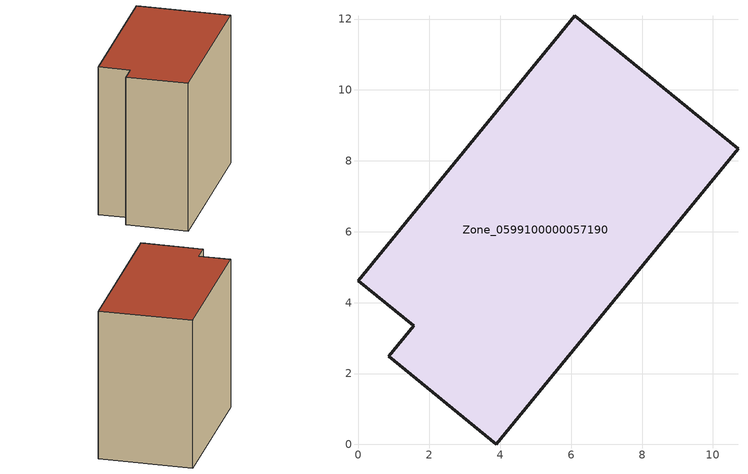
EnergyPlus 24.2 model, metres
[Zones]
Zone_0599100000057190
 floor ground (C_G): 0.86,2.49 1.56,3.35 0,4.62 6.11,12.1 10.71,8.34 3.89,0 z0
 wall outside (C_F): 1.56,3.35 0.86,2.49 3.89,0 10.71,8.34 6.11,12.1 0,4.62 1.56,3.35 z0:9.87
 roof outside (C_R): 6.11,12.1 0,4.62 1.56,3.35 0.86,2.49 3.89,0 10.71,8.34 z9.87
[BUILDING]
Pand.0599100000057190: North Axis=0; Terrain=City; Loads Convergence Tolerance Value=0.04; Temperature Convergence Tolerance Value=0.4; Solar Distribution=FullExterior; Maximum Number of Warmup Days=25; Minimum Number of Warmup Days=1
[Site:Location]
Rotterdam.The.Hague.AP_ZH_NLD Design_Conditions: Latitude=51.96; Longitude=4.45; Time Zone=1; Elevation=-4.5
[SITE:GROUNDTEMPERATURE:BUILDINGSURFACE]
18, 18, 18, 18, 18, 18, 18, 18, 18, 18, 18, 18
[MATERIAL] Thermal Absorptance=0.9; Solar Absorptance=0.7; Visible Absorptance=0.7
Name | Roughness | Thickness | Conductivity | Density | Specific Heat
G.TI.1946 | MediumSmooth | 0.15 | 1 | 540 | 1210
F.TI.1946 | Rough | 0.3 | 0.857143 | 1920 | 840
R.TI.1946 | MediumRough | 0.2 | 0.1 | 1500 | 1000
[CONSTRUCTION]
C_G: G.TI.1946
C_F: F.TI.1946
C_R: R.TI.1946
[ZONE]
Zone_0599100000057190: Type=1; Multiplier=1; Ceiling Height=Autocalculate; Volume=Autocalculate; Floor Area=autocalculate; Part of Total Floor Area=Yes
[ZONEINFILTRATION:DESIGNFLOWRATE]
Infil_Zone_0599100000057190: Zone or ZoneList or Space or SpaceList=Zone_0599100000057190; Schedule=AlwaysOn; Design Flow Rate Calculation Method=Flow/Area; Flow Rate per Floor Area=0.003; Constant Term Coefficient=1; Temperature Term Coefficient=0; Velocity Term Coefficient=0; Velocity Squared Term Coefficient=0
[HVACTEMPLATE:ZONE:IDEALLOADSAIRSYSTEM]
Zone_0599100000057190: Maximum Heating Supply Air Temperature=50; Minimum Cooling Supply Air Temperature=13; Maximum Heating Supply Air Humidity Ratio=0.0156; Minimum Cooling Supply Air Humidity Ratio=0.0077; Heating Limit=NoLimit; Cooling Limit=NoLimit; Dehumidification Control Type=ConstantSensibleHeatRatio; Cooling Sensible Heat Ratio=0.7; Dehumidification Setpoint=60; Humidification Control Type=None; Humidification Setpoint=30; Outdoor Air Method=None; Outdoor Air Flow Rate per Person=0.00944; Outdoor Air Flow Rate per Zone Floor Area=0; Outdoor Air Flow Rate per Zone=0; Demand Controlled Ventilation Type=None; Outdoor Air Economizer Type=NoEconomizer; Heat Recovery Type=None; Sensible Heat Recovery Effectiveness=0.7; Latent Heat Recovery Effectiveness=0.65
[ZONECONTROL:THERMOSTAT]
ThermostatControl_Zone_0599100000057190: Zone or ZoneList=Zone_0599100000057190; Control Type Schedule=DualSetpointControlType; Control 1=Thermostat_Zone_0599100000057190; Temperature Difference Between Cutout And Setpoint=0
[THERMOSTATSETPOINT:DUALSETPOINT]
Thermostat_Zone_0599100000057190: Heating Setpoint Temperature Schedule=HeatingSetpoint_Zone_0599100000057190; Cooling Setpoint Temperature Schedule=CoolingSetpoint_Zone_0599100000057190
[SCHEDULE:COMPACT]
HeatingSetpoint_Zone_0599100000057190: Through: 12/31, For: AllDays, Until: 24:00, 21
CoolingSetpoint_Zone_0599100000057190: Through: 12/31, For: AllDays, Until: 24:00, 24
DualSetpointControlType: Through: 12/31, For: AllDays, Until: 24:00, 4
AlwaysOn: Through: 12/31, For: AllDays, Until: 24:00, 1
